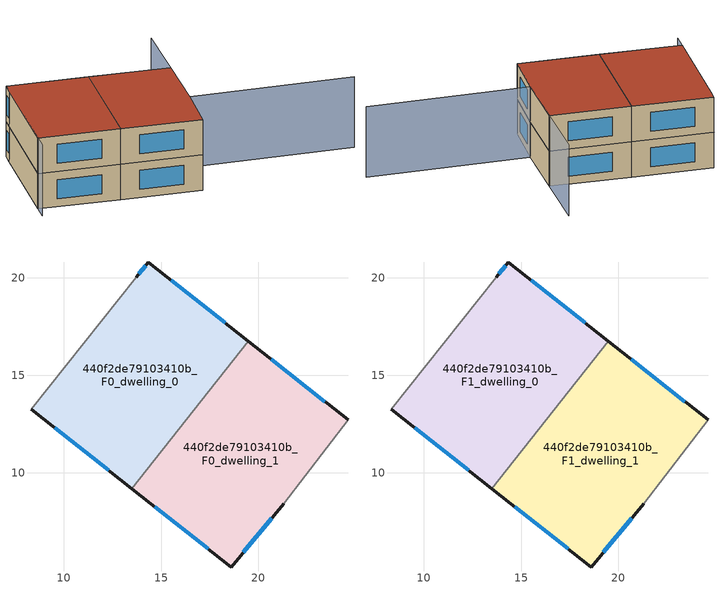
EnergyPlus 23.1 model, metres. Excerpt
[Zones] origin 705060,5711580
440f2de79103410b_F0_dwelling_0
 floor ground (EU_floor_Construction): 19.48,16.76 13.49,9.19 8.34,13.26 13.71,20.03 14.34,20.82 z0
 wall outside (EU_wall_Construction): 19.48,16.76 14.34,20.82 13.71,20.03 / 8.34,13.26 13.49,9.19 z0:3
 wall adiabatic (EU_wall_Construction): 13.71,20.03 8.34,13.26 z0:3
 wall to 440f2de79103410b_F0_dwelling_1 (EU_wall_Construction): 13.49,9.19 19.48,16.76 z0:3
 window (EU_Window_Construction): 14.2,20.64 13.86,20.21 / 18.29,17.7 15.53,19.88 / 9.53,12.32 12.3,10.13 z0.69:2.31
440f2de79103410b_F0_dwelling_1
 floor ground (EU_floor_Construction): 24.6,12.71 21.3,8.42 18.6,5.16 13.49,9.19 19.48,16.76 z0
 wall outside (EU_wall_Construction): 13.49,9.19 18.6,5.16 21.3,8.42 / 24.6,12.71 19.48,16.76 z0:3
 wall adiabatic (EU_wall_Construction): 21.3,8.42 24.6,12.71 z0:3
 window (EU_Window_Construction): 14.67,8.25 17.42,6.09 / 23.41,13.65 20.66,15.82 / 19.22,5.91 20.67,7.66 z0.69:2.31
440f2de79103410b_F1_dwelling_0
 floor to 440f2de79103410b_F0_dwelling_0 (EU_floor_Construction): 19.48,16.76 13.49,9.19 8.34,13.26 13.71,20.03 14.34,20.82 z3
 wall outside (EU_wall_Construction): 19.48,16.76 14.34,20.82 13.71,20.03 / 8.34,13.26 13.49,9.19 z3:6
 wall adiabatic (EU_wall_Construction): 13.71,20.03 8.34,13.26 z3:6
 wall to 440f2de79103410b_F1_dwelling_1 (EU_wall_Construction): 13.49,9.19 19.48,16.76 z3:6
 window (EU_Window_Construction): 14.2,20.64 13.86,20.21 / 18.29,17.7 15.53,19.88 / 9.53,12.32 12.3,10.13 z3.69:5.31
 roof outside (EU_roof_Construction): 13.49,9.19 19.48,16.76 14.34,20.82 13.71,20.03 8.34,13.26 z6
440f2de79103410b_F1_dwelling_1
 floor to 440f2de79103410b_F0_dwelling_1 (EU_floor_Construction): 24.6,12.71 21.3,8.42 18.6,5.16 13.49,9.19 19.48,16.76 z3
 wall outside (EU_wall_Construction): 13.49,9.19 18.6,5.16 21.3,8.42 / 24.6,12.71 19.48,16.76 z3:6
 wall adiabatic (EU_wall_Construction): 21.3,8.42 24.6,12.71 z3:6
 window (EU_Window_Construction): 14.67,8.25 17.42,6.09 / 23.41,13.65 20.66,15.82 / 19.22,5.91 20.67,7.66 z3.69:5.31
 roof outside (EU_roof_Construction): 21.3,8.42 24.6,12.71 19.48,16.76 13.49,9.19 18.6,5.16 z6
shading: 13.72,20.02 7.57,12.29 / 31.7,0.47 21.3,8.42 / 21.3,8.42 27.89,17.04 z0:6
[Building]
EU S2 Campaign: North Axis=0; Terrain=City; Solar Distribution=FullExterior
[Site:Location]
London: Latitude=51.5; Longitude=-0.5; Time Zone=0; Elevation=25
[SizingPeriod:WeatherFileDays]
AnnualSizingPeriod: Begin Month=1; Begin Day of Month=1; End Month=12; End Day of Month=31; Day of Week for Start Day=Monday; Use Weather File Daylight Saving Period=No; Use Weather File Rain and Snow Indicators=No
[MATERIAL]
EU_InternalMass_Material: Roughness=MediumRough; Thickness=0.1; Conductivity=1; Density=1800; Specific Heat=900; Thermal Absorptance=0.9; Solar Absorptance=0.7; Visible Absorptance=0.7
[MATERIAL:NOMASS] Roughness=MediumRough; Thermal Absorptance=0.9; Solar Absorptance=0.7; Visible Absorptance=0.7
Name | Thermal Resistance
EU_wall_NoMass | 0.635353
EU_roof_NoMass | 0.675062
EU_floor_NoMass | 1.96382
[WINDOWMATERIAL:SIMPLEGLAZINGSYSTEM]
EU_Window_SimpleGlazing: UFactor=2.96269; Solar Heat Gain Coefficient=0.76; Visible Transmittance=0.76
[CONSTRUCTION]
EU_wall_Construction: EU_wall_NoMass
EU_roof_Construction: EU_roof_NoMass
EU_floor_Construction: EU_floor_NoMass
EU_Window_Construction: EU_Window_SimpleGlazing
EU_InternalMass_Construction: EU_InternalMass_Material
[ZONE] Type=1; Multiplier=1; Ceiling Height=autocalculate; Floor Area=autocalculate; Part of Total Floor Area=Yes
Name | Volume
440f2de79103410b_F0_dwelling_0; 440f2de79103410b_F1_dwelling_0 | 189.9
440f2de79103410b_F0_dwelling_1 | 189.916
440f2de79103410b_F1_dwelling_1 | 189.917
[INTERNALMASS] Construction=EU_InternalMass_Construction
Name | Zone or ZoneList | Surface Area
440f2de79103410b_F0_dwelling_0_EU_InternalMass | 440f2de79103410b_F0_dwelling_0 | 63.3003
440f2de79103410b_F0_dwelling_1_EU_InternalMass | 440f2de79103410b_F0_dwelling_1 | 63.3055
440f2de79103410b_F1_dwelling_0_EU_InternalMass | 440f2de79103410b_F1_dwelling_0 | 63.3003
440f2de79103410b_F1_dwelling_1_EU_InternalMass | 440f2de79103410b_F1_dwelling_1 | 63.3055
[OTHEREQUIPMENT] Fuel Type=Electricity; Design Level Calculation Method=Watts/Area; Power per Zone Floor Area=1; Fraction Latent=0; Fraction Radiant=0; Fraction Lost=0; Carbon Dioxide Generation Rate=0; EndUse Subcategory=EU_Step8_InternalGains
Name | Zone or ZoneList or Space or SpaceList | Schedule
EU_Step8_InternalGain_440f2de79103410b_F0_dwelling_0_f000 | 440f2de79103410b_F0_dwelling_0 | EU_Step8_GainSchedule_440f2de79103410b_F0_dwelling_0_f000
EU_Step8_InternalGain_440f2de79103410b_F0_dwelling_1_f000 | 440f2de79103410b_F0_dwelling_1 | EU_Step8_GainSchedule_440f2de79103410b_F0_dwelling_1_f000
EU_Step8_InternalGain_440f2de79103410b_F1_dwelling_0_f000 | 440f2de79103410b_F1_dwelling_0 | EU_Step8_GainSchedule_440f2de79103410b_F1_dwelling_0_f000
EU_Step8_InternalGain_440f2de79103410b_F1_dwelling_1_f000 | 440f2de79103410b_F1_dwelling_1 | EU_Step8_GainSchedule_440f2de79103410b_F1_dwelling_1_f000
[ZONEVENTILATION:DESIGNFLOWRATE] Schedule=EU_AlwaysOn; Design Flow Rate Calculation Method=AirChanges/Hour; Air Changes per Hour=0.555504; Ventilation Type=Natural; Fan Pressure Rise=0; Fan Total Efficiency=1; Constant Term Coefficient=1; Temperature Term Coefficient=0; Velocity Term Coefficient=0; Velocity Squared Term Coefficient=0; Minimum Indoor Temperature=-100; Maximum Indoor Temperature=100; Delta Temperature=-100; Minimum Outdoor Temperature=-100; Maximum Outdoor Temperature=100; Maximum Wind Speed=40
Name | Zone or ZoneList or Space or SpaceList
EU_ConstantAir_440f2de79103410b_F0_dwelling_0 | 440f2de79103410b_F0_dwelling_0
EU_ConstantAir_440f2de79103410b_F0_dwelling_1 | 440f2de79103410b_F0_dwelling_1
EU_ConstantAir_440f2de79103410b_F1_dwelling_0 | 440f2de79103410b_F1_dwelling_0
EU_ConstantAir_440f2de79103410b_F1_dwelling_1 | 440f2de79103410b_F1_dwelling_1
[HVACTEMPLATE:THERMOSTAT] Constant Heating Setpoint=20; Constant Cooling Setpoint=50
EU_HeatOnly_440f2de79103410b_F0_dwelling_0; EU_HeatOnly_440f2de79103410b_F0_dwelling_1; EU_HeatOnly_440f2de79103410b_F1_dwelling_0; EU_HeatOnly_440f2de79103410b_F1_dwelling_1
[HVACTEMPLATE:ZONE:IDEALLOADSAIRSYSTEM] System Availability Schedule=EU_AlwaysOn; Maximum Heating Supply Air Temperature=50; Minimum Cooling Supply Air Temperature=13; Maximum Heating Supply Air Humidity Ratio=0.0156; Minimum Cooling Supply Air Humidity Ratio=0.0077; Heating Limit=NoLimit; Cooling Limit=NoLimit; Heating Availability Schedule=EU_AlwaysOn; Cooling Availability Schedule=EU_CoolingOff; Dehumidification Control Type=ConstantSensibleHeatRatio; Cooling Sensible Heat Ratio=0.7; Dehumidification Setpoint=60; Humidification Control Type=None; Humidification Setpoint=30; Outdoor Air Method=None; Outdoor Air Flow Rate per Person=0.00944; Outdoor Air Flow Rate per Zone Floor Area=0; Outdoor Air Flow Rate per Zone=0; Demand Controlled Ventilation Type=None; Outdoor Air Economizer Type=NoEconomizer; Heat Recovery Type=None; Sensible Heat Recovery Effectiveness=0.7; Latent Heat Recovery Effectiveness=0.65
Name | Template Thermostat
440f2de79103410b_F0_dwelling_0 | EU_HeatOnly_440f2de79103410b_F0_dwelling_0
440f2de79103410b_F0_dwelling_1 | EU_HeatOnly_440f2de79103410b_F0_dwelling_1
440f2de79103410b_F1_dwelling_0 | EU_HeatOnly_440f2de79103410b_F1_dwelling_0
440f2de79103410b_F1_dwelling_1 | EU_HeatOnly_440f2de79103410b_F1_dwelling_1
[SIZING:ZONE] Zone Cooling Design Supply Air Temperature Input Method=SupplyAirTemperature; Zone Cooling Design Supply Air Temperature=13; Zone Heating Design Supply Air Temperature Input Method=SupplyAirTemperature; Zone Heating Design Supply Air Temperature=50; Zone Cooling Design Supply Air Humidity Ratio=0.008; Zone Heating Design Supply Air Humidity Ratio=0.008; Cooling Design Air Flow Method=DesignDay; Cooling Design Air Flow Rate=0; Cooling Minimum Air Flow per Zone Floor Area=0.000762; Cooling Minimum Air Flow=0; Cooling Minimum Air Flow Fraction=0.2; Heating Design Air Flow Method=DesignDay; Heating Design Air Flow Rate=0; Heating Maximum Air Flow per Zone Floor Area=0.002032; Heating Maximum Air Flow=0.141576; Heating Maximum Air Flow Fraction=0.3; Account for Dedicated Outdoor Air System=No; Dedicated Outdoor Air System Control Strategy=NeutralSupplyAir; Dedicated Outdoor Air Low Setpoint Temperature for Design=autosize; Dedicated Outdoor Air High Setpoint Temperature for Design=autosize; Zone Load Sizing Method=Sensible Load Only No Latent Load; Zone Latent Cooling Design Supply Air Humidity Ratio Input Method=HumidityRatioDifference; Zone Cooling Design Supply Air Humidity Ratio Difference=0.005; Zone Latent Heating Design Supply Air Humidity Ratio Input Method=HumidityRatioDifference; Zone Humidification Design Supply Air Humidity Ratio Difference=0.005
440f2de79103410b_F0_dwelling_0; 440f2de79103410b_F0_dwelling_1; 440f2de79103410b_F1_dwelling_0; 440f2de79103410b_F1_dwelling_1
[SCHEDULE:CONSTANT]
Name | Hourly Value
EU_AlwaysOn | 1
EU_CoolingOff | 0
[SCHEDULE:FILE] Column Number=1; Rows to Skip at Top=0; Number of Hours of Data=8760; Column Separator=Comma; Interpolate to Timestep=No; Minutes per Item=60; Adjust Schedule for Daylight Savings=Yes
Name | File
EU_Step8_GainSchedule_440f2de79103410b_F0_dwelling_0_f000 | ../../schedules/440f2de79103410b/440f2de79103410b_F0_dwelling_0_f000_gain.csv
EU_Step8_GainSchedule_440f2de79103410b_F0_dwelling_1_f000 | ../../schedules/440f2de79103410b/440f2de79103410b_F0_dwelling_1_f000_gain.csv
EU_Step8_GainSchedule_440f2de79103410b_F1_dwelling_0_f000 | ../../schedules/440f2de79103410b/440f2de79103410b_F1_dwelling_0_f000_gain.csv
EU_Step8_GainSchedule_440f2de79103410b_F1_dwelling_1_f000 | ../../schedules/440f2de79103410b/440f2de79103410b_F1_dwelling_1_f000_gain.csv
